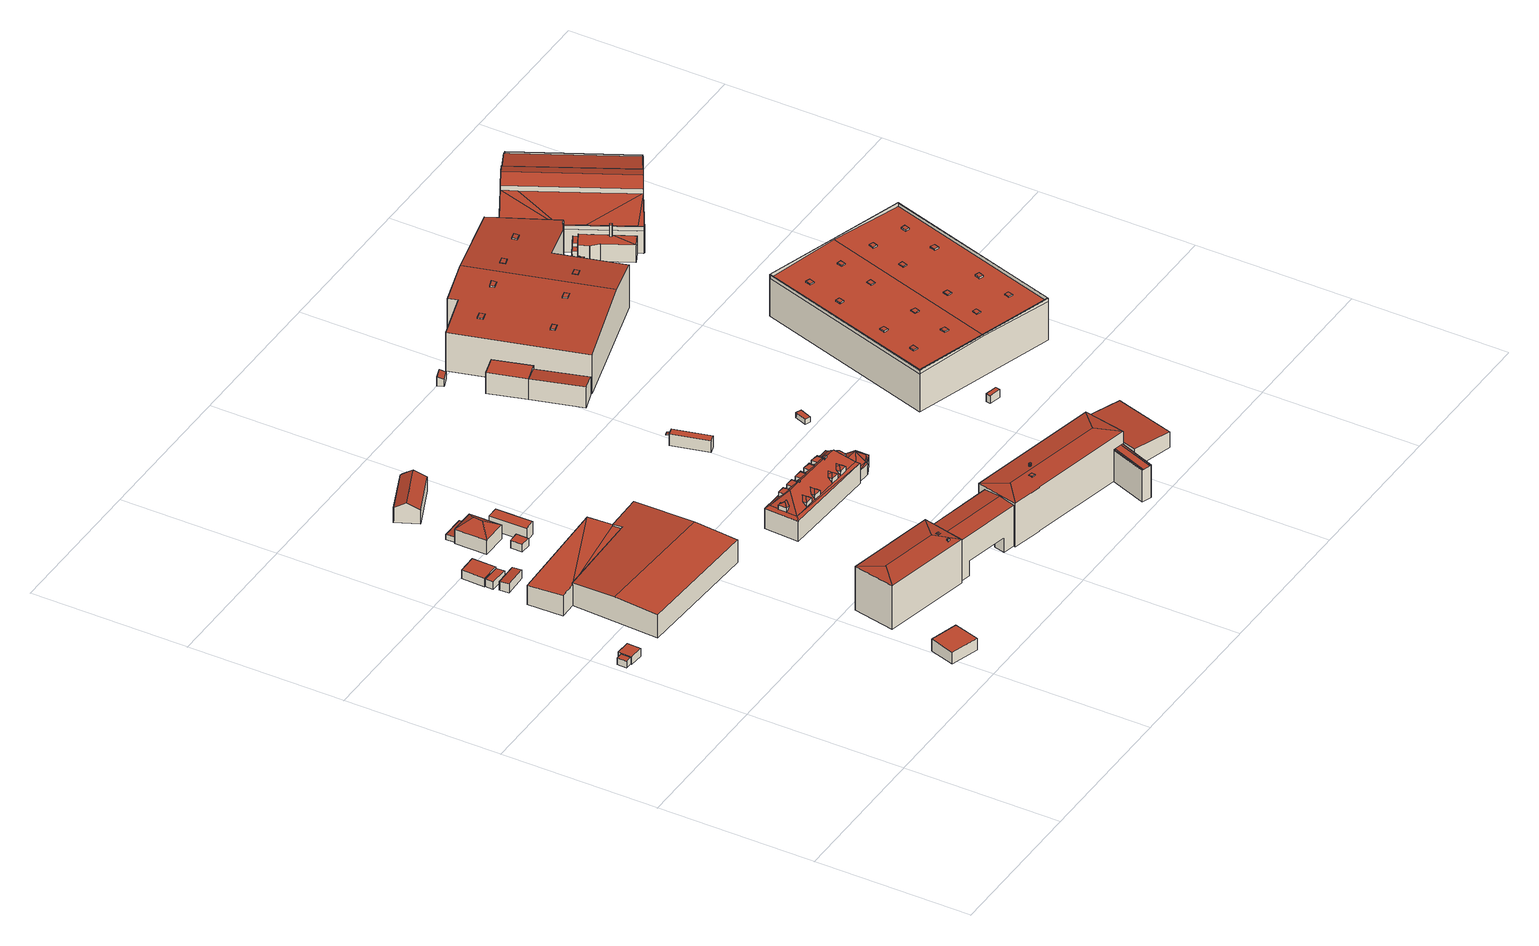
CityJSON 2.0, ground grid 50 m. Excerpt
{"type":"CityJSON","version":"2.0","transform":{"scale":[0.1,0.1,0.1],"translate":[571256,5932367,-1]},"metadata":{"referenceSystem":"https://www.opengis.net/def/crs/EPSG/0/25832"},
"CityObjects":{
"building1":{"type":"Building","attributes":{"Grundfläche 2D":"26.602447","Grundhöhe NN":"1.767"},"geometry":[{"type":"Solid","lod":"3","boundaries":[[[[0,1,2,3]],[[4,5,6,7]],[[0,3,8,9]],[[1,0,9,10]],[[2,1,10,11]],[[5,4,12,13]],[[2,11,14,6,5,13,8,3]],[[7,6,14,15]],[[4,7,15,12]],[[12,15,14,11,10,9,8,13]]]],"semantics":{"surfaces":[{"type":"RoofSurface"},{"type":"WallSurface"},{"type":"GroundSurface"}],"values":[[0,0,1,1,1,1,1,1,1,2]]}}]},
"building2":{"type":"Building","attributes":{"Grundfläche 2D":"78.524514","Grundhöhe NN":"3.414"},"geometry":[{"type":"Solid","lod":"3","boundaries":[[[[16,17,18,19]],[[20,21,19,18]],[[21,22,16,19]],[[22,23,17,16]],[[23,20,18,17]],[[23,22,21,20]]]],"semantics":{"surfaces":[{"type":"RoofSurface"},{"type":"WallSurface"},{"type":"GroundSurface"}],"values":[[0,1,1,1,1,2]]}}]},
"building3":{"type":"Building","attributes":{"Grundfläche 2D":"15.459639","Grundhöhe NN":"1.653"},"geometry":[{"type":"Solid","lod":"3","boundaries":[[[[24,25,26,27]],[[28,29,27,26]],[[29,30,24,27]],[[30,31,25,24]],[[31,28,26,25]],[[31,30,29,28]]]],"semantics":{"surfaces":[{"type":"RoofSurface"},{"type":"WallSurface"},{"type":"GroundSurface"}],"values":[[0,1,1,1,1,2]]}}]},
"building4":{"type":"Building","attributes":{"Grundfläche 2D":"22.774713","Grundhöhe NN":"1.670"},"geometry":[{"type":"Solid","lod":"3","boundaries":[[[[32,33,34,35]],[[36,37,35,34]],[[37,38,32,35]],[[38,39,33,32]],[[39,36,34,33]],[[39,38,37,36]]]],"semantics":{"surfaces":[{"type":"RoofSurface"},{"type":"WallSurface"},{"type":"GroundSurface"}],"values":[[0,1,1,1,1,2]]}}]},
"building5":{"type":"Building","attributes":{"Grundfläche 2D":"45.501180","Grundhöhe NN":"1.653"},"geometry":[{"type":"Solid","lod":"3","boundaries":[[[[40,41,42,43]],[[44,45,43,42]],[[45,46,40,43]],[[46,47,41,40]],[[47,44,42,41]],[[47,46,45,44]]]],"semantics":{"surfaces":[{"type":"RoofSurface"},{"type":"WallSurface"},{"type":"GroundSurface"}],"values":[[0,1,1,1,1,2]]}}]},
"building6":{"type":"Building","attributes":{"Grundfläche 2D":"1663.498498","Grundhöhe NN":"1.596"},"geometry":[{"type":"Solid","lod":"3","boundaries":[[[[48,49,50]],[[51,52,53,48,50]],[[53,52,54,55,56,57]],[[58,59,60,61]],[[62,59,58,63,64,65,66,67]],[[52,51,68,69]],[[54,52,69,70]],[[55,54,70,71]],[[56,55,71,72]],[[61,60,73,74]],[[63,58,61,74,75]],[[50,65,64,63,75,68,51]],[[65,50,49,66]],[[53,57,67,66,49,48]],[[59,62,67,57,56,72,73,60]],[[70,69,68,75,74,73,72,71]]]],"semantics":{"surfaces":[{"type":"RoofSurface"},{"type":"WallSurface"},{"type":"GroundSurface"}],"values":[[0,0,0,0,0,1,1,1,1,1,1,1,1,1,1,2]]}}]},
"building7":{"type":"Building","attributes":{"Grundfläche 2D":"85.929382","Grundhöhe NN":"1.502"},"geometry":[{"type":"Solid","lod":"3","boundaries":[[[[76,77,78,79,80]],[[81,80,79,82]],[[83,82,79,78]],[[81,82,83]],[[84,85,86,87,78,77,76,80]],[[87,88,83,78]],[[88,89,81,83]],[[89,84,80,81]],[[87,86,85,84,89,88]]]],"semantics":{"surfaces":[{"type":"RoofSurface"},{"type":"WallSurface"},{"type":"GroundSurface"}],"values":[[0,0,0,0,1,1,1,1,2]]}}]},
"building8":{"type":"Building","attributes":{"Grundfläche 2D":"12.561157","Grundhöhe NN":"1.490"},"geometry":[{"type":"Solid","lod":"3","boundaries":[[[[90,91,92,93]],[[94,95,93,92]],[[95,96,90,93]],[[96,97,91,90]],[[97,94,92,91]],[[97,96,95,94]]]],"semantics":{"surfaces":[{"type":"RoofSurface"},{"type":"WallSurface"},{"type":"GroundSurface"}],"values":[[0,1,1,1,1,2]]}}]},
"building9":{"type":"Building","attributes":{"Grundfläche 2D":"22.393540","Grundhöhe NN":"1.545"},"geometry":[{"type":"Solid","lod":"3","boundaries":[[[[98,99,100,101]],[[85,102,101,100]],[[102,103,98,101]],[[103,86,99,98]],[[86,85,100,99]],[[86,103,102,85]]]],"semantics":{"surfaces":[{"type":"RoofSurface"},{"type":"WallSurface"},{"type":"GroundSurface"}],"values":[[0,1,1,1,1,2]]}}]},
"building10":{"type":"Building","attributes":{"Grundfläche 2D":"43.284858","Grundhöhe NN":"1.391"},"geometry":[{"type":"Solid","lod":"3","boundaries":[[[[104,105,106,107]],[[108,109,107,106]],[[109,110,104,107]],[[110,111,105,104]],[[111,108,106,105]],[[111,110,109,108]]]],"semantics":{"surfaces":[{"type":"RoofSurface"},{"type":"WallSurface"},{"type":"GroundSurface"}],"values":[[0,1,1,1,1,2]]}}]},
"building11":{"type":"Building","attributes":{"Grundfläche 2D":"124.609434","Grundhöhe NN":"1.790"},"geometry":[{"type":"Solid","lod":"3","boundaries":[[[[112,113,114,115,116]],[[113,117,118,114]],[[119,120,121,122]],[[112,116,123,124]],[[117,113,112,124,125]],[[118,117,125,126]],[[121,127,123,116,115,114,118,126,128,122]],[[119,122,128,129]],[[120,119,129,130]],[[121,120,130,127]],[[130,129,128,126,125,124,123,127]]]],"semantics":{"surfaces":[{"type":"RoofSurface"},{"type":"WallSurface"},{"type":"GroundSurface"}],"values":[[0,0,0,1,1,1,1,1,1,1,2]]}}]},
"building12":{"type":"Building","attributes":{"Grundfläche 2D":"6.023529","Grundhöhe NN":"1.790"},"geometry":[{"type":"Solid","lod":"3","boundaries":[[[[131,132,133]],[[131,133,134]],[[135,136,133,132]],[[136,137,134,133]],[[137,138,131,134]],[[138,135,132,131]],[[138,137,136,135]]]],"semantics":{"surfaces":[{"type":"RoofSurface"},{"type":"WallSurface"},{"type":"GroundSurface"}],"values":[[0,0,1,1,1,1,2]]}}]},
"building13":{"type":"Building","attributes":{"Grundfläche 2D":"1119.671978","Grundhöhe NN":"3.063"},"children":["building13-1","building13-2","building13-3","building13-4","building13-5","building13-6"],"geometry":[{"type":"Solid","lod":"3","boundaries":[[[[139,140,141]],[[139,142,143,144,145,140]],[[146,145,144]],[[146,141,140,145]],[[147,148,149]],[[147,150,151,148]],[[152,151,150]],[[152,149,148,151]],[[153,154,155,156,157,158,159,160]],[[161,162,163,164]],[[165,162,161,166]],[[162,165,167,168,139,141,169,170,163]],[[171,172,154,153,160,159,173,174,144,143,142,139,168,175]],[[146,144,174,176]],[[141,146,176,169]],[[147,149,177,178]],[[150,147,178,179]],[[161,164,180,181,152,150,179,182,166]],[[149,152,181,177]],[[159,158,183,173]],[[155,154,172,184]],[[158,157,156,155,184,183]],[[185,186,187,188,180,164,163,170]],[[189,190,191,192,167,165,166,182]],[[193,194,195,196]],[[194,197,198,195]],[[197,199,200,198]],[[200,199,186,185]],[[201,188,187,202]],[[202,203,204,201]],[[203,205,206,204]],[[205,207,208,206]],[[208,207,190,189]],[[191,193,196,192]],[[180,188,201,204,206,208,189,182,179,178,177,181]],[[200,185,170,169,176,174,173,183,184,172,171,175,168,167,192,196,195,198]],[[191,190,207,205,203,202,187,186,199,197,194,193]]]],"semantics":{"surfaces":[{"type":"RoofSurface"},{"type":"WallSurface"},{"type":"GroundSurface"},{"type":"OuterCeilingSurface"}],"values":[[0,0,0,0,0,0,0,0,0,0,0,1,1,1,1,1,1,1,1,1,1,1,1,1,1,1,1,1,1,1,1,1,1,1,2,2,3]]}}]},
"building13-1":{"type":"BuildingInstallation","parents":["building13"],"geometry":[{"type":"MultiSurface","lod":"3","boundaries":[[[209,210,211,212]],[[212,211,213,214]],[[209,212,214,215]],[[210,209,215,216]],[[211,210,216,213]]],"semantics":{"surfaces":[{"type":"RoofSurface"},{"type":"WallSurface"}],"values":[0,1,1,1,1]}}]},
"building13-2":{"type":"BuildingInstallation","parents":["building13"],"geometry":[{"type":"MultiSurface","lod":"3","boundaries":[[[217,218,219,220,221,222,223,224,225,226,227,228,229,230,231,232,233,234,235,236,237,238,239,240,241,242,243]],[[244,245,218,217]],[[246,247,243,242]],[[247,244,217,243]],[[245,248,219,218]],[[248,249,220,219]],[[249,250,221,220]],[[250,251,222,221]],[[251,252,223,222]],[[252,253,224,223]],[[253,254,225,224]],[[254,255,226,225]],[[255,256,227,226]],[[256,257,228,227]],[[257,258,229,228]],[[258,259,230,229]],[[259,260,231,230]],[[260,261,232,231]],[[261,262,233,232]],[[262,263,234,233]],[[263,264,235,234]],[[264,265,236,235]],[[265,266,237,236]],[[266,267,238,237]],[[267,268,239,238]],[[268,269,240,239]],[[269,270,241,240]],[[270,246,242,241]]],"semantics":{"surfaces":[{"type":"RoofSurface"},{"type":"WallSurface"}],"values":[0,1,1,1,1,1,1,1,1,1,1,1,1,1,1,1,1,1,1,1,1,1,1,1,1,1,1,1]}}]},
"building13-3":{"type":"BuildingInstallation","parents":["building13"],"geometry":[{"type":"MultiSurface","lod":"3","boundaries":[[[271,272,273,274]],[[274,273,275,276]],[[276,271,274]],[[275,273,272]]],"semantics":{"surfaces":[{"type":"RoofSurface"},{"type":"WallSurface"}],"values":[0,1,1,1]}}]},
"building13-4":{"type":"BuildingInstallation","parents":["building13"],"geometry":[{"type":"MultiSurface","lod":"3","boundaries":[[[277,278,279,280]],[[280,279,281,282]],[[277,280,282,283]],[[278,277,283,284]],[[279,278,284,281]]],"semantics":{"surfaces":[{"type":"RoofSurface"},{"type":"WallSurface"}],"values":[0,1,1,1,1]}}]},
"building13-5":{"type":"BuildingInstallation","parents":["building13"],"geometry":[{"type":"MultiSurface","lod":"3","boundaries":[[[285,286,287,288]],[[155,156,288,287]],[[285,288,156,153]],[[154,286,285,153]],[[154,155,287,286]]],"semantics":{"surfaces":[{"type":"RoofSurface"},{"type":"WallSurface"}],"values":[0,1,1,1,1]}}]},
"building13-6":{"type":"BuildingInstallation","parents":["building13"],"geometry":[{"type":"MultiSurface","lod":"3","boundaries":[[[289,290,291,292]],[[157,158,292,291]],[[158,159,289,292]],[[160,290,289,159]],[[291,290,160,157]]],"semantics":{"surfaces":[{"type":"RoofSurface"},{"type":"WallSurface"}],"values":[0,1,1,1,1]}}]},
"building14":{"type":"Building","attributes":{"Grundfläche 2D":"354.421553","Grundhöhe NN":"1.789"},"children":["building14-1","building14-2","building14-3","building14-4","building14-5","building14-6","building14-7","building14-8","building14-9","building14-10","building14-11","building14-12","building14-13"],"geometry":[{"type":"Solid","lod":"3","boundaries":[[[[293,294,295,296,297]],[[297,296,298,299,300,301,302,303,304,305,306,307,308,294,293]],[[309,310,311,312,296,295]],[[313,310,309]],[[310,313,314,315,316]],[[317,318,319,320,310,316,315,314,321,322,317,323]],[[313,324,294,308,314]],[[308,321,314]],[[318,317,322,321,308,307,306,305,304,303,302,301,300,299,298,296,320,319],[325,326,325,318]],[[310,320,296,312,311]],[[295,294,327,328]],[[309,295,328,329]],[[313,309,329,330]],[[294,324,313,330,327]],[[330,329,328,327]]]],"semantics":{"surfaces":[{"type":"RoofSurface"},{"type":"WallSurface"},{"type":"GroundSurface"}],"values":[[0,0,0,0,0,0,0,0,0,0,1,1,1,1,2]]}}]},
"building14-1":{"type":"BuildingInstallation","parents":["building14"],"geometry":[{"type":"MultiSurface","lod":"3","boundaries":[[[331,332,333,334,335]],[[335,336,337]],[[334,336,335]],[[338,334,333,339,340]],[[337,336,338]],[[338,336,334]],[[331,335,341,304]],[[337,338,340,305,342]],[[342,341,335,337]]],"semantics":{"surfaces":[{"type":"RoofSurface"},{"type":"WallSurface"}],"values":[0,0,0,0,0,0,1,1,1]}}]},
"building14-2":{"type":"BuildingInstallation","parents":["building14"],"geometry":[{"type":"MultiSurface","lod":"3","boundaries":[[[343,344,345,346,347]],[[348,344,343,349,350]],[[345,344,348]],[[345,351,346]],[[350,352,348]],[[345,348,352,351]]],"semantics":{"surfaces":[{"type":"RoofSurface"},{"type":"WallSurface"}],"values":[0,0,0,1,1,1]}}]},
"building14-3":{"type":"BuildingInstallation","parents":["building14"],"geometry":[{"type":"MultiSurface","lod":"3","boundaries":[[[353,354,355,356,357,358,359]],[[359,358,360]],[[361,362,357]],[[362,363,364,365,360,358,357]],[[359,366,297,298,367,355,354,353]],[[361,357,356]],[[368,360,365,299,293]],[[368,366,359,360]]],"semantics":{"surfaces":[{"type":"RoofSurface"},{"type":"WallSurface"}],"values":[0,0,0,0,1,1,1,1]}}]},
"building14-4":{"type":"BuildingInstallation","parents":["building14"],"geometry":[{"type":"MultiSurface","lod":"3","boundaries":[[[369,370,371,372]],[[370,369,373]],[[372,374,369]],[[374,375,369]],[[369,376,377,378,373]],[[375,376,369]],[[370,379,371]],[[378,380,373]],[[370,373,380,379]]],"semantics":{"surfaces":[{"type":"RoofSurface"},{"type":"WallSurface"}],"values":[0,0,0,0,0,0,1,1,1]}}]},
"building14-5":{"type":"BuildingInstallation","parents":["building14"],"geometry":[{"type":"MultiSurface","lod":"3","boundaries":[[[381,382,383,384]],[[382,381,385]],[[384,386,381]],[[386,387,381]],[[381,387,388,385]],[[382,389,383]],[[388,390,385]],[[382,385,390,389]]],"semantics":{"surfaces":[{"type":"RoofSurface"},{"type":"WallSurface"}],"values":[0,0,0,0,0,1,1,1]}}]},
"building14-6":{"type":"BuildingInstallation","parents":["building14"],"geometry":[{"type":"MultiSurface","lod":"3","boundaries":[[[391,392,326,393,394,395,396]],[[396,395,397]],[[325,395,394]],[[398,397,395,325,399]],[[396,400,300,391]],[[393,325,394]],[[397,398,301,401]],[[401,400,396,397]]],"semantics":{"surfaces":[{"type":"RoofSurface"},{"type":"WallSurface"}],"values":[0,0,0,0,1,1,1,1]}}]},
"building14-7":{"type":"BuildingInstallation","parents":["building14"],"geometry":[{"type":"MultiSurface","lod":"3","boundaries":[[[402,403,404]],[[403,402,405,406]],[[404,403,406,407,408]],[[405,402,409]],[[404,408,323,410]],[[410,409,402,404]]],"semantics":{"surfaces":[{"type":"RoofSurface"},{"type":"WallSurface"}],"values":[0,0,0,1,1,1]}}]},
"building14-8":{"type":"BuildingInstallation","parents":["building14"],"geometry":[{"type":"MultiSurface","lod":"3","boundaries":[[[411,412,413,414,415]],[[415,414,416]],[[416,414,413,417,418]],[[411,415,419,306]],[[416,418,307,420]],[[420,419,415,416]]],"semantics":{"surfaces":[{"type":"RoofSurface"},{"type":"WallSurface"}],"values":[0,0,0,1,1,1]}}]},
"building14-9":{"type":"BuildingInstallation","parents":["building14"],"geometry":[{"type":"MultiSurface","lod":"3","boundaries":[[[421,422,423,424,425]],[[425,424,426]],[[426,424,423,427,428]],[[421,425,429,302]],[[426,428,303,430]],[[430,429,425,426]]],"semantics":{"surfaces":[{"type":"RoofSurface"},{"type":"WallSurface"}],"values":[0,0,0,1,1,1]}}]},
"building14-10":{"type":"BuildingInstallation","parents":["building14"],"geometry":[{"type":"MultiSurface","lod":"3","boundaries":[[[431,432,433]],[[434,435,436,437,433,432,438]],[[439,440,441,438,432,431]],[[442,311,431,433]],[[431,311,439]],[[434,438,441]],[[312,442,433,437,436]]],"semantics":{"surfaces":[{"type":"RoofSurface"},{"type":"WallSurface"}],"values":[0,0,0,1,1,1,1]}}]},
"building14-11":{"type":"BuildingInstallation","parents":["building14"],"geometry":[{"type":"MultiSurface","lod":"3","boundaries":[[[443,444,445,446,447,448]],[[449,317,450,445,444,443]],[[451,446,445,450]],[[452,448,447,446,451,322]],[[443,448,452,449]]],"semantics":{"surfaces":[{"type":"RoofSurface"},{"type":"WallSurface"}],"values":[0,1,1,1,1]}}]},
"building14-12":{"type":"BuildingInstallation","parents":["building14"],"geometry":[{"type":"MultiSurface","lod":"3","boundaries":[[[453,454,455,456]],[[456,455,457]],[[454,458,455]],[[458,459,455]],[[457,455,459,460]],[[456,315,453]],[[316,457,460]],[[316,315,456,457]]],"semantics":{"surfaces":[{"type":"RoofSurface"},{"type":"WallSurface"}],"values":[0,0,0,0,0,1,1,1]}}]},
"building14-13":{"type":"BuildingInstallation","parents":["building14"],"geometry":[{"type":"MultiSurface","lod":"3","boundaries":[[[461,462,463,464,465,466]],[[467,468,464,463]],[[466,465,464,468,319,469]],[[469,470,461,466]],[[467,463,462,461,470,318]]],"semantics":{"surfaces":[{"type":"RoofSurface"},{"type":"WallSurface"}],"values":[0,1,1,1,1]}}]},
"building15":{"type":"Building","attributes":{"Grundfläche 2D":"61.293159","Grundhöhe NN":"1.886"},"geometry":[{"type":"Solid","lod":"3","boundaries":[[[[471,472,473]],[[474,475,473,476]],[[475,471,473]],[[474,476,477]],[[478,477,479]],[[474,477,478]],[[478,479,480]],[[481,480,482]],[[478,480,481]],[[481,482,483]],[[475,484,483,471]],[[481,483,484]],[[474,484,475]],[[474,481,484]],[[474,478,481]],[[479,477,476,473,472,485,486]],[[480,479,486,487]],[[482,480,487,488]],[[483,482,488,489]],[[472,471,490,485]],[[471,483,489,490]],[[490,489,488,487,486,485]]]],"semantics":{"surfaces":[{"type":"RoofSurface"},{"type":"WallSurface"},{"type":"GroundSurface"}],"values":[[0,0,0,0,0,0,0,0,0,0,0,0,0,0,0,1,1,1,1,1,1,2]]}}]},
"building16":{"type":"Building","attributes":{"Grundfläche 2D":"29.380159","Grundhöhe NN":"2.130"},"children":["building16-1"],"geometry":[{"type":"Solid","lod":"3","boundaries":[[[[491,492,493,494]],[[492,491,495,496]],[[493,492,496,497]],[[494,493,497,498]],[[491,494,498,495]],[[496,495,498,497]]]],"semantics":{"surfaces":[{"type":"RoofSurface"},{"type":"WallSurface"},{"type":"GroundSurface"}],"values":[[0,1,1,1,1,2]]}}]},
"building16-1":{"type":"BuildingInstallation","parents":["building16"],"geometry":[{"type":"MultiSurface","lod":"3","boundaries":[[[499,500,501,502]],[[503,504,502,501]],[[504,505,499,502]],[[505,506,500,499]],[[506,503,501,500]],[[506,505,504,503]]],"semantics":{"surfaces":[{"type":"RoofSurface"},{"type":"WallSurface"},{"type":"OuterCeilingSurface"}],"values":[0,1,1,1,1,2]}}]},
"building17":{"type":"Building","attributes":{"Grundfläche 2D":"7.152245","Grundhöhe NN":"1.764"},"geometry":[{"type":"Solid","lod":"3","boundaries":[[[[507,508,509,510]],[[511,512,510,509]],[[512,513,507,510]],[[513,514,508,507]],[[514,511,509,508]],[[514,513,512,511]]]],"semantics":{"surfaces":[{"type":"RoofSurface"},{"type":"WallSurface"},{"type":"GroundSurface"}],"values":[[0,1,1,1,1,2]]}}]},
"building18":{"type":"Building","attributes":{"Grundfläche 2D":"173.262008","Grundhöhe NN":"-0.001"},"geometry":[{"type":"Solid","lod":"3","boundaries":[[[[515,516,517,518]],[[519,520,521,522]],[[515,518,523,524]],[[516,515,524,525]],[[517,516,525,526]],[[520,519,527,528]],[[520,528,523,518,521]],[[529,522,521,518,517,526]],[[519,522,529,527]],[[525,524,523,528,527,529,526]]]],"semantics":{"surfaces":[{"type":"RoofSurface"},{"type":"WallSurface"},{"type":"GroundSurface"}],"values":[[0,0,1,1,1,1,1,1,1,2]]}}]},
"building19":{"type":"Building","attributes":{"Grundfläche 2D":"7.711792","Grundhöhe NN":"2.165"},"geometry":[{"type":"Solid","lod":"3","boundaries":[[[[530,531,532,533]],[[534,535,533,532]],[[535,536,530,533]],[[536,537,531,530]],[[537,534,532,531]],[[537,536,535,534]]]],"semantics":{"surfaces":[{"type":"RoofSurface"},{"type":"WallSurface"},{"type":"GroundSurface"}],"values":[[0,1,1,1,1,2]]}}]},
"building20":{"type":"Building","attributes":{"Grundfläche 2D":"270.339528","Grundhöhe NN":"3.196"},"geometry":[{"type":"Solid","lod":"3","boundaries":[[[[538,539,540,541]],[[542,543,541,540]],[[543,544,538,541]],[[544,545,539,538]],[[545,542,540,539]],[[545,544,543,542]]]],"semantics":{"surfaces":[{"type":"RoofSurface"},{"type":"WallSurface"},{"type":"GroundSurface"}],"values":[[0,1,1,1,1,2]]}}]},
"building21":{"type":"Building","attributes":{"Grundfläche 2D":"5.642088","Grundhöhe NN":"2.979"},"geometry":[{"type":"Solid","lod":"3","boundaries":[[[[546,547,548,549]],[[550,551,549,548]],[[551,552,546,549]],[[552,553,547,546]],[[553,550,548,547]],[[553,552,551,550]]]],"semantics":{"surfaces":[{"type":"RoofSurface"},{"type":"WallSurface"},{"type":"GroundSurface"}],"values":[[0,1,1,1,1,2]]}}]},
"building22":{"type":"Building","attributes":{"Grundfläche 2D":"2162.598605","Grundhöhe NN":"-0.001"},"children":["building22-1","building22-2","building22-3","building22-4","building22-5","building22-6","building22-7"],"geometry":[{"type":"Solid","lod":"3","boundaries":[[[[554,555,556,557,558,559,560,561]],[[562,563,564,565,566,567,568,569,570,554,561,571]],[[559,558,572,573]],[[571,561,560,559,573,574]],[[562,571,574,575]],[[563,562,575,576]],[[564,563,576,577]],[[565,564,577,578]],[[579,567,566,565,578,580]],[[569,568,567,579,581]],[[556,555,554,570,569,581,582]],[[557,556,582,583]],[[558,557,583,572]],[[578,577,576,575,574,573,572,583,582,581,579,580]]]],"semantics":{"surfaces":[{"type":"RoofSurface"},{"type":"WallSurface"},{"type":"GroundSurface"}],"values":[[0,0,1,1,1,1,1,1,1,1,1,1,1,2]]}}]},
"building22-1":{"type":"BuildingInstallation","parents":["building22"],"geometry":[{"type":"MultiSurface","lod":"3","boundaries":[[[584,585,586,587]],[[587,586,588,589]],[[584,587,589,590]],[[585,584,590,591]],[[586,585,591,588]]],"semantics":{"surfaces":[{"type":"RoofSurface"},{"type":"WallSurface"}],"values":[0,1,1,1,1]}}]},
"building22-2":{"type":"BuildingInstallation","parents":["building22"],"geometry":[{"type":"MultiSurface","lod":"3","boundaries":[[[592,593,594,595]],[[595,594,596,597]],[[592,595,597,598]],[[593,592,598,599]],[[594,593,599,596]]],"semantics":{"surfaces":[{"type":"RoofSurface"},{"type":"WallSurface"}],"values":[0,1,1,1,1]}}]},
"building22-3":{"type":"BuildingInstallation","parents":["building22"],"geometry":[{"type":"MultiSurface","lod":"3","boundaries":[[[600,601,602,603]],[[604,605,601,600]],[[606,602,601,605]],[[607,603,602,606]],[[607,604,600,603]]],"semantics":{"surfaces":[{"type":"RoofSurface"},{"type":"WallSurface"}],"values":[0,1,1,1,1]}}]},
"building22-4":{"type":"BuildingInstallation","parents":["building22"],"geometry":[{"type":"MultiSurface","lod":"3","boundaries":[[[608,609,610,611]],[[611,610,612,613]],[[608,611,613,614]],[[609,608,614,615]],[[610,609,615,612]]],"semantics":{"surfaces":[{"type":"RoofSurface"},{"type":"WallSurface"}],"values":[0,1,1,1,1]}}]},
"building22-5":{"type":"BuildingInstallation","parents":["building22"],"geometry":[{"type":"MultiSurface","lod":"3","boundaries":[[[616,617,618,619]],[[619,618,620,621]],[[616,619,621,622]],[[617,616,622,623]],[[618,617,623,620]]],"semantics":{"surfaces":[{"type":"RoofSurface"},{"type":"WallSurface"}],"values":[0,1,1,1,1]}}]},
"building22-6":{"type":"BuildingInstallation","parents":["building22"],"geometry":[{"type":"MultiSurface","lod":"3","boundaries":[[[624,625,626,627]],[[627,626,628,629]],[[624,627,629,630]],[[625,624,630,631]],[[626,625,631,628]]],"semantics":{"surfaces":[{"type":"RoofSurface"},{"type":"WallSurface"}],"values":[0,1,1,1,1]}}]},
"building22-7":{"type":"BuildingInstallation","parents":["building22"],"geometry":[{"type":"MultiSurface","lod":"3","boundaries":[[[632,633,634,635]],[[635,634,636,637]],[[632,635,637,638]],[[633,632,638,639]],[[634,633,639,636]]],"semantics":{"surfaces":[{"type":"RoofSurface"},{"type":"WallSurface"}],"values":[0,1,1,1,1]}}]},
"building23":{"type":"Building","attributes":{"Grundfläche 2D":"2967.996486","Grundhöhe NN":"1.791"},"children":["building23-1","building23-2","building23-3","building23-4","building23-5","building23-6","building23-7","building23-8","building23-9","building23-10","building23-11","building23-12","building23-13","building23-14","building23-15","building23-16","building23-17","building23-18"],"geometry":[{"type":"MultiSurface","lod":"3","boundaries":[[[640,641,642,643,644,645,646,647]],[[648,649,650,651,652,653]],[[654,652,651,655]],[[652,654,643,642,653]],[[644,643,654,655]],[[650,645,644,655,651]],[[646,649,656,657,647]],[[657,658,640,647]],[[659,648,641,640,658]],[[649,648,660,661]],[[657,656,649,661,662]],[[658,657,662,663]],[[660,648,659,658,663]],[[662,661,660,663]]],"semantics":{"surfaces":[{"type":"RoofSurface"},{"type":"WallSurface"},{"type":"GroundSurface"}],"values":[0,0,0,1,1,1,1,1,1,1,1,1,1,2]}}]},
"building23-1":{"type":"BuildingInstallation","parents":["building23"],"geometry":[{"type":"MultiSurface","lod":"3","boundaries":[[[664,665,666,667]],[[667,666,668,669]],[[664,667,669,670]],[[665,664,670,671]],[[666,665,671,668]]],"semantics":{"surfaces":[{"type":"RoofSurface"},{"type":"WallSurface"}],"values":[0,1,1,1,1]}}]},
"building23-2":{"type":"BuildingInstallation","parents":["building23"],"geometry":[{"type":"MultiSurface","lod":"3","boundaries":[[[672,673,674,675]],[[675,674,676,677]],[[672,675,677,678]],[[673,672,678,679]],[[674,673,679,676]]],"semantics":{"surfaces":[{"type":"RoofSurface"},{"type":"WallSurface"}],"values":[0,1,1,1,1]}}]},
"building23-3":{"type":"BuildingInstallation","parents":["building23"],"geometry":[{"type":"MultiSurface","lod":"3","boundaries":[[[680,681,682,683]],[[683,682,684,685]],[[680,683,685,686]],[[681,680,686,687]],[[682,681,687,684]]],"semantics":{"surfaces":[{"type":"RoofSurface"},{"type":"WallSurface"}],"values":[0,1,1,1,1]}}]},
"building23-4":{"type":"BuildingInstallation","parents":["building23"],"geometry":[{"type":"MultiSurface","lod":"3","boundaries":[[[688,689,690,691]],[[691,690,692,693]],[[688,691,693,694]],[[689,688,694,695]],[[690,689,695,692]]],"semantics":{"surfaces":[{"type":"RoofSurface"},{"type":"WallSurface"}],"values":[0,1,1,1,1]}}]},
"building23-5":{"type":"BuildingInstallation","parents":["building23"],"geometry":[{"type":"MultiSurface","lod":"3","boundaries":[[[696,697,698,699]],[[699,698,700,701]],[[696,699,701,702]],[[697,696,702,703]],[[698,697,703,700]]],"semantics":{"surfaces":[{"type":"RoofSurface"},{"type":"WallSurface"}],"values":[0,1,1,1,1]}}]},
"building23-6":{"type":"BuildingInstallation","parents":["building23"],"geometry":[{"type":"MultiSurface","lod":"3","boundaries":[[[704,705,706,707]],[[707,706,708,709]],[[709,710,704,707]],[[705,704,710,711]],[[711,708,706,705]]],"semantics":{"surfaces":[{"type":"RoofSurface"},{"type":"WallSurface"}],"values":[0,1,1,1,1]}}]},
"building23-7":{"type":"BuildingInstallation","parents":["building23"],"geometry":[{"type":"MultiSurface","lod":"3","boundaries":[[[641,646,645,642]],[[648,649,646,641]],[[650,653,642,645]]],"semantics":{"surfaces":[{"type":"RoofSurface"},{"type":"WallSurface"}],"values":[0,1,1]}}]},
"building23-8":{"type":"BuildingInstallation","parents":["building23"],"geometry":[{"type":"MultiSurface","lod":"3","boundaries":[[[712,713,714,715]],[[715,714,716,717]],[[712,715,717,718]],[[713,712,718,719]],[[714,713,719,716]]],"semantics":{"surfaces":[{"type":"RoofSurface"},{"type":"WallSurface"}],"values":[0,1,1,1,1]}}]},
"building23-9":{"type":"BuildingInstallation","parents":["building23"],"geometry":[{"type":"MultiSurface","lod":"3","boundaries":[[[720,721,722,723]],[[723,722,724,725]],[[720,723,725,726]],[[721,720,726,727]],[[722,721,727,724]]],"semantics":{"surfaces":[{"type":"RoofSurface"},{"type":"WallSurface"}],"values":[0,1,1,1,1]}}]},
"building23-10":{"type":"BuildingInstallation","parents":["building23"],"geometry":[{"type":"MultiSurface","lod":"3","boundaries":[[[728,729,730,731]],[[731,730,732,733]],[[728,731,733,734]],[[729,728,734,735]],[[730,729,735,732]]],"semantics":{"surfaces":[{"type":"RoofSurface"},{"type":"WallSurface"}],"values":[0,1,1,1,1]}}]},
"building23-11":{"type":"BuildingInstallation","parents":["building23"],"geometry":[{"type":"MultiSurface","lod":"3","boundaries":[[[736,737,738,739]],[[739,738,740,741]],[[736,739,741,742]],[[737,736,742,743]],[[738,737,743,740]]],"semantics":{"surfaces":[{"type":"RoofSurface"},{"type":"WallSurface"}],"values":[0,1,1,1,1]}}]},
"building23-12":{"type":"BuildingInstallation","parents":["building23"],"geometry":[{"type":"MultiSurface","lod":"3","boundaries":[[[744,745,746,747]],[[747,746,748,749]],[[744,747,749,750]],[[745,744,750,751]],[[746,745,751,748]]],"semantics":{"surfaces":[{"type":"RoofSurface"},{"type":"WallSurface"}],"values":[0,1,1,1,1]}}]},
"building23-13":{"type":"BuildingInstallation","parents":["building23"],"geometry":[{"type":"MultiSurface","lod":"3","boundaries":[[[752,753,754,755]],[[755,754,756,757]],[[752,755,757,758]],[[753,752,758,759]],[[754,753,759,756]]],"semantics":{"surfaces":[{"type":"RoofSurface"},{"type":"WallSurface"}],"values":[0,1,1,1,1]}}]},
"building23-14":{"type":"BuildingInstallation","parents":["building23"],"geometry":[{"type":"MultiSurface","lod":"3","boundaries":[[[760,761,762,763]],[[763,762,764,765]],[[760,763,765,766]],[[761,760,766,767]],[[762,761,767,764]]],"semantics":{"surfaces":[{"type":"RoofSurface"},{"type":"WallSurface"}],"values":[0,1,1,1,1]}}]},
"building23-15":{"type":"BuildingInstallation","parents":["building23"],"geometry":[{"type":"MultiSurface","lod":"3","boundaries":[[[768,769,770,771]],[[771,770,772,773]],[[768,771,773,774]],[[769,768,774,775]],[[770,769,775,772]]],"semantics":{"surfaces":[{"type":"RoofSurface"},{"type":"WallSurface"}],"values":[0,1,1,1,1]}}]},
"building23-16":{"type":"BuildingInstallation","parents":["building23"],"geometry":[{"type":"MultiSurface","lod":"3","boundaries":[[[776,777,778,779]],[[779,778,780,781]],[[776,779,781,782]],[[777,776,782,783]],[[778,777,783,780]]],"semantics":{"surfaces":[{"type":"RoofSurface"},{"type":"WallSurface"}],"values":[0,1,1,1,1]}}]},
"building23-17":{"type":"BuildingInstallation","parents":["building23"],"geometry":[{"type":"MultiSurface","lod":"3","boundaries":[[[784,785,786,787]],[[787,786,788,789]],[[784,787,789,790]],[[785,784,790,791]],[[786,785,791,788]]],"semantics":{"surfaces":[{"type":"RoofSurface"},{"type":"WallSurface"}],"values":[0,1,1,1,1]}}]},
"building23-18":{"type":"BuildingInstallation","parents":["building23"],"geometry":[{"type":"MultiSurface","lod":"3","boundaries":[[[792,793,794,795]],[[796,797,795,794]],[[797,798,792,795]],[[798,799,793,792]],[[799,796,794,793]],[[799,798,797,796]]],"semantics":{"surfaces":[{"type":"RoofSurface"},{"type":"WallSurface"},{"type":"OuterCeilingSurface"}],"values":[0,1,1,1,1,2]}}]},
"building24":{"type":"Building","attributes":{"Grundfläche 2D":"79.672166","Grundhöhe NN":"1.933"},"children":["building24-1","building24-2"],"geometry":[{"type":"Solid","lod":"3","boundaries":[[[[800,801,802,803,804,805,806]],[[807,805,804]],[[808,800,806]],[[809,810,811,812]],[[813,814,815,816,817,818]],[[818,817,803,802,812,811]],[[819,820,804,803,817,816]],[[807,804,820,821]],[[805,807,821,822]],[[806,805,822,823]],[[808,806,823,824]],[[812,802,801,800,808,824,825]],[[809,812,825,826]],[[809,826,827,813,810]],[[810,813,818,811]],[[814,813,827,828]],[[815,814,828,829]],[[829,819,816,815]],[[826,825,824,823,822,821,820,819,829,828,827]]]],"semantics":{"surfaces":[{"type":"RoofSurface"},{"type":"WallSurface"},{"type":"GroundSurface"}],"values":[[0,0,0,0,0,1,1,1,1,1,1,1,1,1,1,1,1,1,2]]}}]},
"building24-1":{"type":"BuildingInstallation","parents":["building24"],"geometry":[{"type":"MultiSurface","lod":"3","boundaries":[[[830,831,832,833]],[[801,834,831,830]],[[835,832,831,834,836]],[[835,800,833,832]],[[830,833,800,801]]],"semantics":{"surfaces":[{"type":"RoofSurface"},{"type":"WallSurface"}],"values":[0,1,1,1,1]}}]},
"building24-2":{"type":"BuildingInstallation","parents":["building24"],"geometry":[{"type":"MultiSurface","lod":"3","boundaries":[[[837,838,839,840]],[[841,842,840,839]],[[842,843,837,840]],[[843,844,838,837]],[[844,841,839,838]],[[844,843,842,841]]],"semantics":{"surfaces":[{"type":"RoofSurface"},{"type":"WallSurface"},{"type":"OuterCeilingSurface"}],"values":[0,1,1,1,1,2]}}]},
"building25":{"type":"Building","attributes":{"Grundfläche 2D":"1371.384241","Grundhöhe NN":"1.907"},"children":["building25-1","building25-2"],"geometry":[{"type":"Solid","lod":"3","boundaries":[[[[845,846,847,848,849,850]],[[851,852,847,846,853,854]],[[855,856,857]],[[858,859,855]],[[855,860,856]],[[861,862,863,864,865]],[[866,860,855,859,862,861,865,867,868]],[[869,870,863]],[[864,863,870,865]],[[871,865,870]],[[872,873,874]],[[875,876,877,874,873]],[[873,878,879,875]],[[845,850,877,880,856,853,846]],[[851,854,853,856,860,866,868,867,865,852]],[[865,881,882,874,849,848,847,852]],[[874,877,850,849]],[[855,857,883,884]],[[858,855,884,885]],[[869,863,862,859,858,885,886]],[[870,869,886,887]],[[871,870,887,888]],[[865,871,888,889]],[[890,891,892,872,874,882,881,865,889,893]],[[873,872,892,894]],[[878,873,894,895]],[[879,878,895,896]],[[875,879,896,897]],[[876,875,897,898]],[[857,856,899,883]],[[899,856,880,877,876,898,900]],[[890,893,889,888,887,886,885,884,883,899,900,898,897,896,895,894,892,891]]]],"semantics":{"surfaces":[{"type":"RoofSurface"},{"type":"WallSurface"},{"type":"GroundSurface"}],"values":[[0,0,0,0,0,0,0,0,0,0,0,0,0,1,1,1,1,1,1,1,1,1,1,1,1,1,1,1,1,1,1,2]]}}]},
"building25-1":{"type":"BuildingInstallation","parents":["building25"],"geometry":[{"type":"MultiSurface","lod":"3","boundaries":[[[901,902,903,904,905,906]],[[879,875,907,903,902,901]],[[904,903,907,908]],[[908,873,878,906,905,904]],[[878,879,901,906]]],"semantics":{"surfaces":[{"type":"RoofSurface"},{"type":"WallSurface"}],"values":[0,1,1,1,1]}}]},
"building25-2":{"type":"BuildingInstallation","parents":["building25"],"geometry":[{"type":"MultiSurface","lod":"3","boundaries":[[[909,910,911,912,913,914]],[[869,870,910,909]],[[870,864,861,915,916,917,918,912,911,910]],[[918,855,913,912]],[[855,858,914,913]],[[858,859,862,863,869,909,914]]],"semantics":{"surfaces":[{"type":"RoofSurface"},{"type":"WallSurface"}],"values":[0,1,1,1,1,1]}}]}
},
"vertices":[
[1,914,51],[0,884,51],[21,883,51],[22,914,51],[68,921,55],[22,923,55],[21,879,55],[67,877,55],[22,914,28],[1,914,28],[0,884,28],[21,883,28],[68,921,28],[22,923,28],[21,879,28],[67,877,28],
[535,72,85],[559,153,85],[469,179,85],[445,99,85],[469,179,44],[445,99,44],[535,72,44],[559,153,44],
[133,1385,53],[194,1384,52],[194,1410,52],[134,1411,53],[194,1410,27],[134,1411,27],[133,1385,27],[194,1384,27],
[141,1370,55],[142,1340,57],[217,1342,57],[216,1372,55],[217,1342,27],[216,1372,27],[141,1370,27],[142,1340,27],
[133,1412,56],[194,1412,56],[195,1487,56],[134,1487,56],[195,1487,27],[134,1487,27],[133,1412,27],[194,1412,27],
[187,1160,97],[476,1169,95],[475,1199,94],[481,1200,94],[478,1283,92],[182,1160,97],[121,1270,92],[125,1158,97],[180,1159,97],[180,1160,97],[586,1001,110],[174,1021,110],[167,880,104],[579,860,104],[180,1159,103],[597,1203,99],[481,1200,99],[475,1199,99],[476,1169,101],[180,1160,103],[481,1200,26],[478,1283,26],[121,1270,26],[125,1158,26],[180,1159,26],[167,880,26],[579,860,26],[597,1203,26],
[348,1586,73],[272,1586,73],[268,1586,73],[310,1549,101],[351,1586,73],[350,1482,73],[309,1519,101],[267,1483,73],[351,1586,25],[348,1586,25],[272,1586,25],[268,1586,25],[267,1483,25],[350,1482,25],
[326,1403,51],[359,1402,51],[360,1441,51],[327,1441,51],[360,1441,25],[327,1441,25],[326,1403,25],[359,1402,25],
[272,1616,41],[272,1586,45],[348,1586,45],[347,1616,41],[347,1616,25],[272,1616,25],
[412,1419,69],[411,1537,69],[375,1537,69],[376,1418,69],[375,1537,24],[376,1418,24],[412,1419,24],[411,1537,24],
[265,1779,77],[280,1745,98],[422,1805,98],[410,1833,82],[407,1839,77],[295,1709,77],[437,1769,77],[444,1816,53],[432,1843,53],[410,1833,53],[421,1806,53],[407,1839,28],[265,1779,28],[295,1709,28],[437,1769,28],[410,1833,28],[421,1806,28],[444,1816,28],[432,1843,28],
[440,1843,50],[448,1815,51],[468,1821,51],[459,1848,50],[448,1815,28],[468,1821,28],[459,1848,28],[440,1843,28],
[1006,219,191],[1072,274,198],[1036,353,191],[1101,198,191],[1105,198,191],[1443,125,191],[1408,202,198],[1471,260,191],[505,325,191],[567,382,199],[533,459,191],[788,265,191],[755,342,199],[817,399,191],[1409,133,150],[1405,133,150],[1360,17,150],[1363,16,150],[1389,8,150],[1392,7,150],[1439,126,150],[1434,127,150],[801,323,187],[1019,277,187],[1031,331,181],[812,377,181],[1007,225,181],[790,271,181],[1007,225,41],[1006,219,41],[1036,353,41],[1031,331,41],[1105,198,41],[1405,133,41],[1439,126,41],[1443,125,41],[1101,198,41],[1471,260,41],[533,459,41],[505,325,41],[788,265,41],[812,377,41],[817,399,41],[790,271,41],[1392,7,41],[1360,17,41],[992,339,41],[992,339,93],[849,369,93],[849,369,41],[825,263,41],[825,263,93],[969,233,93],[969,233,41],[977,268,93],[992,265,93],[992,265,41],[977,268,41],[1004,320,93],[1004,320,41],[989,323,93],[989,323,41],[846,354,41],[846,354,93],[831,357,93],[831,357,41],[819,302,93],[819,302,41],[833,299,93],[833,299,41],
[1141,233,198],[1143,245,198],[1131,248,198],[1129,235,198],[1131,248,197],[1129,235,196],[1141,233,196],[1143,245,197],
[1174,265,204],[1175,265,204],[1175,266,204],[1175,267,204],[1175,268,204],[1175,269,204],[1174,269,204],[1174,270,204],[1173,270,204],[1172,270,204],[1171,270,204],[1170,270,204],[1170,269,204],[1169,269,204],[1169,268,204],[1168,267,204],[1168,266,204],[1169,266,204],[1169,265,204],[1169,264,204],[1170,264,204],[1171,264,204],[1171,263,204],[1172,263,204],[1172,264,204],[1173,264,204],[1174,264,204],[1174,265,197],[1175,265,197],[1173,264,197],[1174,264,197],[1175,266,197],[1175,267,197],[1175,268,197],[1175,269,197],[1174,269,197],[1174,270,197],[1173,270,197],[1172,270,197],[1171,270,197],[1170,270,197],[1170,269,197],[1169,269,197],[1169,268,197],[1168,267,197],[1168,266,197],[1169,266,197],[1169,265,197],[1169,264,197],[1170,264,197],[1171,264,197],[1171,263,197],[1172,263,197],[1172,264,197],
[778,326,195],[780,336,195],[770,338,197],[768,328,197],[770,338,196],[768,328,196],
[758,291,200],[764,290,200],[765,295,200],[759,296,200],[765,295,194],[759,296,194],[758,291,193],[764,290,193],
[1409,133,152],[1405,133,152],[1360,17,152],[1363,16,152],
[1439,126,152],[1434,127,152],[1389,8,152],[1392,7,152],
[835,861,103],[1067,859,97],[751,873,97],[760,861,105],[809,861,104],[809,859,105],[835,858,105],[851,857,105],[878,856,105],[895,855,105],[923,854,105],[940,854,105],[967,852,105],[980,852,105],[1008,851,105],[1059,848,105],[744,762,97],[754,771,105],[756,805,105],[758,832,105],[1062,746,97],[1054,756,105],[1004,759,105],[977,760,105],[968,808,151],[844,815,151],[841,815,151],[795,817,151],[1018,806,151],[981,808,151],[804,779,116],[1064,793,97],[865,835,128],[860,836,127],[1067,859,28],[751,873,28],[744,762,28],[1062,746,28],
[940,839,120],[944,836,124],[952,830,130],[953,845,130],[940,856,120],[953,846,130],[968,855,120],[967,852,120],[961,835,124],[967,838,120],[940,856,103],[968,855,103],
[1036,805,130],[1047,804,130],[1056,817,120],[1044,817,120],[1040,811,125],[1055,788,120],[1039,797,125],[1043,789,120],[1056,817,107],[1055,788,107],
[809,861,120],[808,849,120],[808,845,120],[821,836,129],[821,836,130],[822,852,130],[809,862,120],[835,861,120],[822,836,129],[824,837,128],[833,843,121],[834,843,121],[835,844,120],[809,862,103],[808,849,116],[835,861,102],
[860,776,130],[873,765,120],[874,781,120],[869,785,124],[846,767,120],[867,785,124],[860,785,124],[861,791,130],[850,784,122],[847,782,120],[873,765,105],[846,767,106],
[950,772,130],[962,761,120],[963,776,120],[958,781,124],[935,762,120],[951,787,130],[942,782,124],[936,778,120],[962,761,105],[935,762,105],
[850,843,120],[853,841,122],[862,835,128],[864,835,130],[864,850,130],[851,860,120],[878,859,120],[877,842,120],[873,839,123],[851,860,103],[878,859,103],
[831,768,120],[818,779,130],[804,769,120],[832,783,120],[819,793,130],[811,788,124],[804,784,120],[831,768,106],[804,769,106],
[980,837,120],[985,834,124],[994,828,130],[994,844,130],[980,855,120],[1009,853,120],[1002,833,124],[1008,836,120],[980,855,103],[1009,853,103],
[895,841,120],[900,838,124],[908,831,130],[909,848,130],[895,858,120],[923,857,120],[917,837,123],[922,840,120],[895,858,103],[923,857,103],
[756,805,120],[766,818,130],[757,833,120],[776,820,128],[773,827,123],[770,832,120],[758,832,120],[776,818,130],[769,804,120],[772,809,123],[776,815,128],[757,833,105],
[969,813,155],[968,808,155],[968,806,155],[981,806,155],[981,808,155],[981,812,155],[969,813,146],[968,806,149],[981,806,149],[981,812,146],
[1005,775,120],[999,779,124],[991,770,130],[1004,759,120],[977,760,120],[992,785,130],[983,780,124],[977,776,120],
[844,813,155],[844,815,155],[844,819,155],[841,820,155],[841,815,155],[841,813,155],[844,819,146],[841,820,146],[841,813,149],[844,813,149],
[1113,831,65],[1066,835,65],[1066,825,68],[1110,790,91],[1118,822,68],[1064,793,91],[1062,759,68],[1109,756,68],[1062,751,65],[1108,748,65],[1139,771,68],[1145,767,65],[1147,809,65],[1141,807,68],[1066,835,29],[1062,751,29],[1108,748,29],[1145,767,29],[1147,809,29],[1113,831,29],
[973,1298,70],[950,1291,70],[979,1174,70],[1003,1181,70],[973,1298,31],[950,1291,31],[979,1174,31],[1003,1181,31],
[949,1302,65],[952,1292,68],[963,1295,68],[960,1305,65],[963,1295,63],[960,1305,63],[949,1302,63],[952,1292,63],
[914,1982,52],[907,2001,58],[873,1988,58],[880,1969,52],[873,1988,28],[880,1969,28],[914,1982,28],[907,2001,28],
[1011,1591,81],[1068,1609,73],[1021,1765,73],[964,1748,81],[990,1882,82],[930,1865,82],[964,1748,82],[1024,1766,82],[964,1748,10],[1011,1591,10],[1068,1609,10],[1021,1765,10],[990,1882,10],[930,1865,10],[1024,1766,10],
[1252,1043,49],[1235,1050,49],[1219,1012,49],[1237,1005,49],[1219,1012,32],[1237,1005,32],[1252,1043,32],[1235,1050,32],
[1616,75,96],[1673,268,96],[1545,307,107],[1487,113,107],[1545,307,42],[1487,113,42],[1616,75,42],[1673,268,42],
[1586,600,68],[1589,615,68],[1552,624,67],[1548,610,67],[1552,624,40],[1548,610,40],[1586,600,40],[1589,615,40],
[1220,2113,172],[1091,2078,159],[1085,2076,159],[1094,2047,159],[965,2012,144],[1076,1609,144],[1210,1645,159],[1339,1681,172],[1414,1932,157],[1539,1967,143],[1580,1993,138],[1582,1990,138],[1583,1991,138],[1584,1992,138],[1502,2150,142],[1483,2186,143],[1352,2150,157],[1473,1718,157],[965,2012,10],[1076,1609,10],[1473,1718,10],[1414,1932,10],[1539,1967,10],[1580,1993,10],[1582,1990,10],[1584,1992,10],[1583,1991,10],[1483,2186,10],[1085,2076,10],[1094,2047,10],
[1187,1983,169],[1207,1988,171],[1203,2003,173],[1183,1997,171],[1203,2003,168],[1183,1997,166],[1187,1983,166],[1207,1988,168],
[1243,1783,169],[1263,1788,169],[1258,1803,169],[1238,1797,169],[1258,1803,168],[1238,1797,166],[1243,1783,166],[1263,1788,168],
[1296,2011,168],[1316,2017,168],[1312,2033,169],[1291,2027,169],[1296,2011,167],[1316,2017,165],[1312,2033,165],[1291,2027,167],
[1445,2052,155],[1440,2068,157],[1420,2062,158],[1424,2047,156],[1420,2062,153],[1424,2047,153],[1445,2052,150],[1440,2068,150],
[1371,1817,167],[1367,1832,168],[1346,1827,170],[1350,1811,169],[1346,1827,167],[1350,1811,167],[1371,1817,165],[1367,1832,165],
[1075,1968,157],[1055,1963,156],[1059,1947,156],[1079,1952,157],[1059,1947,152],[1079,1952,154],[1075,1968,154],[1055,1963,152],
[1130,1768,156],[1110,1762,156],[1114,1748,156],[1134,1753,156],[1114,1748,152],[1134,1753,154],[1130,1768,154],[1110,1762,152],
[1431,768,172],[1898,624,172],[1897,626,172],[1434,769,172],[1612,1347,172],[2075,1204,172],[2076,1205,172],[1611,1349,172],[1898,624,160],[2076,1205,160],[2075,1204,160],[1844,1276,168],[1665,698,168],[1897,626,160],[1434,769,160],[1612,1347,160],[1844,1277,168],[1611,1349,160],[1431,768,160],[1665,696,168],[1898,624,28],[2076,1205,28],[1611,1349,28],[1431,768,28],
[1748,1198,169],[1762,1194,169],[1767,1211,169],[1753,1215,169],[1767,1211,166],[1753,1215,166],[1748,1198,166],[1762,1194,166],
[1660,913,169],[1675,908,169],[1680,924,169],[1665,929,169],[1680,924,166],[1665,929,166],[1660,913,166],[1675,908,166],
[1945,1013,167],[1959,1009,167],[1964,1025,167],[1950,1030,167],[1964,1025,162],[1950,1030,162],[1945,1013,162],[1959,1009,162],
[1741,762,169],[1755,758,169],[1760,775,169],[1746,779,169],[1760,775,166],[1746,779,166],[1741,762,166],[1755,758,166],
[1776,876,169],[1791,871,169],[1796,888,169],[1781,893,169],[1796,888,166],[1781,893,166],[1776,876,166],[1791,871,166],
[1981,1127,167],[1995,1123,167],[2000,1140,167],[1986,1144,167],[2000,1140,162],[1986,1144,162],[1981,1127,162],[1995,1123,162],
[1635,1233,166],[1649,1229,166],[1654,1246,166],[1640,1250,166],[1654,1246,162],[1640,1250,162],[1635,1233,162],[1649,1229,162],
[1864,1163,170],[1878,1159,170],[1884,1175,170],[1870,1180,170],[1884,1175,166],[1870,1180,166],[1864,1163,166],[1878,1159,166],
[1547,947,166],[1561,942,166],[1566,959,166],[1552,964,166],[1566,959,162],[1552,964,162],[1547,947,162],[1561,942,162],
[1829,1048,169],[1843,1044,169],[1848,1061,169],[1834,1065,169],[1848,1061,166],[1834,1065,166],[1829,1048,166],[1843,1044,166],
[1892,841,167],[1906,836,167],[1912,853,167],[1898,857,167],[1912,853,162],[1898,857,162],[1892,841,162],[1906,836,162],
[1858,727,166],[1871,722,166],[1876,739,166],[1863,743,166],[1876,739,162],[1863,743,162],[1858,727,162],[1871,722,162],
[1600,1118,166],[1614,1114,166],[1619,1131,166],[1605,1135,166],[1619,1131,162],[1605,1135,162],[1600,1118,162],[1614,1114,162],
[1625,798,169],[1639,793,169],[1644,810,169],[1629,815,169],[1644,810,166],[1629,815,166],[1625,798,166],[1639,793,166],
[1713,1083,169],[1727,1079,169],[1732,1096,169],[1718,1100,169],[1732,1096,166],[1718,1100,166],[1713,1083,166],[1727,1079,166],
[1512,833,166],[1526,828,166],[1531,845,167],[1517,849,166],[1531,845,162],[1517,849,162],[1512,833,162],[1526,828,162],
[1910,1287,100],[1901,1259,100],[1959,1242,100],[1967,1269,100],[1959,1242,98],[1967,1269,98],[1910,1287,98],[1901,1259,98],
[1647,1871,91],[1643,1877,91],[1603,1955,92],[1559,1932,90],[1574,1901,90],[1595,1881,90],[1641,1791,90],[1572,1900,90],[1678,1810,90],[1596,1968,84],[1567,1953,84],[1574,1940,84],[1603,1955,84],[1567,1953,71],[1550,1945,71],[1557,1930,71],[1559,1931,71],[1559,1932,71],[1574,1940,71],[1559,1931,29],[1574,1901,29],[1572,1900,29],[1595,1881,29],[1641,1791,29],[1678,1810,29],[1603,1955,29],[1596,1968,29],[1567,1953,29],[1550,1945,29],[1557,1930,29],
[1643,1877,131],[1638,1874,131],[1641,1868,131],[1647,1871,131],[1638,1874,91],[1641,1868,91],[1638,1872,91],
[1548,1922,53],[1555,1910,53],[1567,1916,53],[1561,1928,53],[1567,1916,51],[1561,1928,51],[1548,1922,51],[1555,1910,51],
[1657,2233,170],[1656,2232,171],[1838,1882,171],[1843,1885,169],[1878,1905,156],[1696,2253,156],[1769,1915,156],[1799,1859,156],[1615,2211,156],[1637,2168,156],[1584,1992,107],[1615,2211,141],[1502,2150,107],[1583,1991,107],[1596,1968,107],[1637,2168,140],[1608,1952,108],[1603,1955,107],[1678,1810,107],[1682,1812,108],[1799,1859,140],[1769,1915,139],[1775,1905,139],[1773,1908,139],[1687,1794,107],[1690,1796,107],[1691,1793,107],[1987,1967,107],[1986,1968,107],[1878,1905,140],[1809,2308,107],[1808,2310,107],[1696,2253,141],[1987,1969,107],[1810,2308,107],[1657,2233,152],[1838,1882,151],[1843,1885,152],[1502,2150,29],[1584,1992,29],[1583,1991,29],[1687,1794,29],[1690,1796,29],[1691,1793,29],[1799,1859,29],[1843,1885,29],[1878,1905,29],[1987,1967,29],[1838,1882,29],[1986,1968,29],[1987,1969,29],[1810,2308,29],[1809,2308,29],[1808,2310,29],[1615,2211,29],[1696,2253,29],
[1810,2308,111],[1809,2308,111],[1808,2307,111],[1985,1968,111],[1986,1968,111],[1987,1969,111],[1808,2307,107],[1985,1968,107],
[1687,1794,121],[1690,1796,121],[1682,1812,121],[1586,1993,121],[1584,1992,121],[1583,1991,121],[1607,1953,108],[1601,1966,108],[1588,1990,107],[1586,1993,107]
]}
